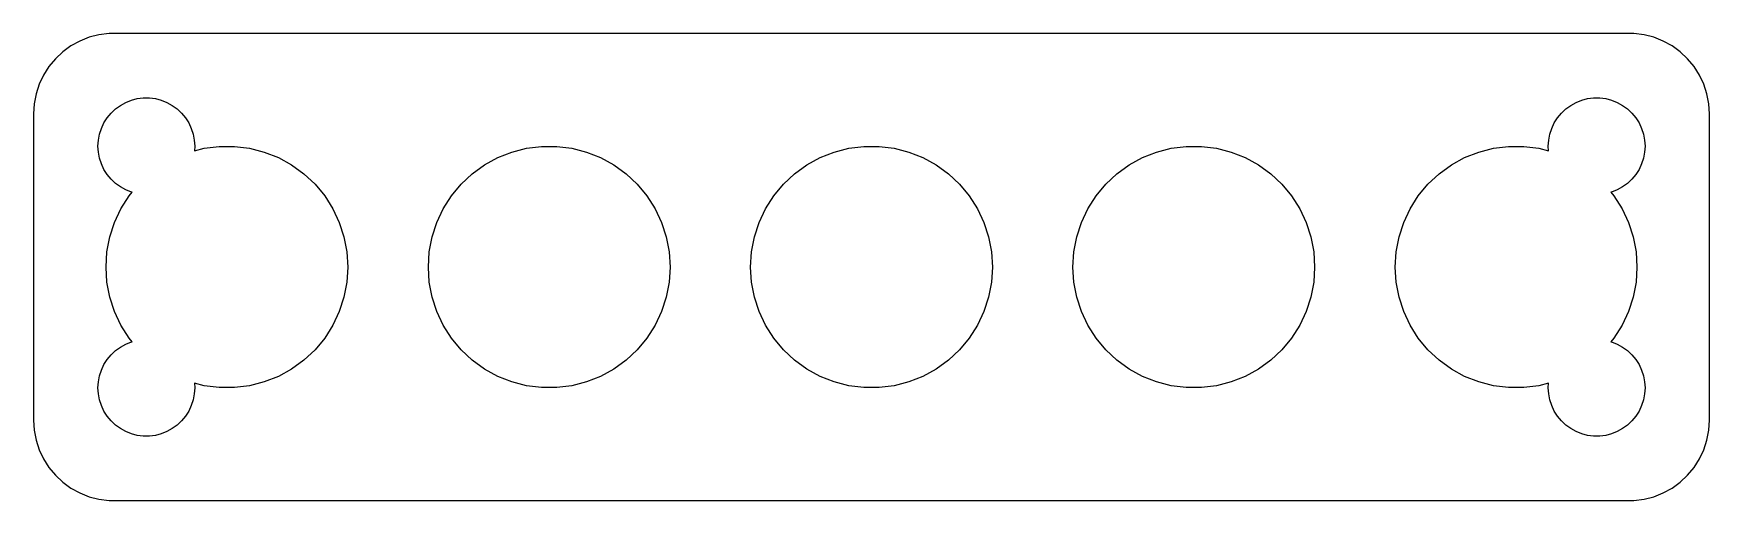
# Model space of a CAD drawing. Header units: metres. Extents: x -52 to 52, y -14 to 14.
import ezdxf

# ---------------------------------------------------------------- set-up
doc = ezdxf.new("R2010")
doc.units = ezdxf.units.M

msp = doc.modelspace()

# ---------------------------------------------------------------- linework, layer by layer
for p, q in [((-49.6791, 13.7216), (-50.1871, 13.3526)), ((-49.1289, 14.0241), (-49.6791, 13.7216)), ((-48.5451, 14.2553), (-49.1289, 14.0241)), ((-47.9369, 14.4114), (-48.5451, 14.2553)), ((-47.3139, 14.4901), (-47.9369, 14.4114)), ((47.3139, 14.4901), (-47.3139, 14.4901)), ((47.9369, 14.4114), (47.3139, 14.4901)), ((48.5451, 14.2553), (47.9369, 14.4114)), ((49.1289, 14.0241), (48.5451, 14.2553)), ((49.6791, 13.7216), (49.1289, 14.0241)), ((50.1871, 13.3526), (49.6791, 13.7216)), ((-50.6448, 12.9227), (-51.0451, 12.4389)), ((-50.1871, 13.3526), (-50.6448, 12.9227)), ((50.6448, 12.9227), (50.1871, 13.3526)), ((51.0451, 12.4389), (50.6448, 12.9227)), ((-51.3815, 11.9088), (-51.6489, 11.3406)), ((-51.0451, 12.4389), (-51.3815, 11.9088)), ((51.3815, 11.9088), (51.0451, 12.4389)), ((51.6489, 11.3406), (51.3815, 11.9088)), ((-51.8429, 10.7434), (-51.9606, 10.1267)), ((-51.6489, 11.3406), (-51.8429, 10.7434)), ((-45.927, 10.3532), (-45.5621, 10.4469)), ((-45.5621, 10.4469), (-45.1884, 10.4941)), ((-45.1884, 10.4941), (-44.8116, 10.4941)), ((-44.8116, 10.4941), (-44.4379, 10.4469)), ((-44.4379, 10.4469), (-44.0729, 10.3532)), ((44.0729, 10.3532), (44.4379, 10.4469)), ((44.4379, 10.4469), (44.8116, 10.4941)), ((44.8116, 10.4941), (45.1884, 10.4941)), ((45.1884, 10.4941), (45.5621, 10.4469)), ((45.5621, 10.4469), (45.927, 10.3532)), ((51.8429, 10.7434), (51.6489, 11.3406)), ((51.9606, 10.1267), (51.8429, 10.7434)), ((-51.9606, 10.1267), (-52, 9.5)), ((-52, 9.5), (-52, -9.5)), ((-47.427, 9.26335), (-47.1869, 9.55363)), ((-47.1869, 9.55363), (-46.9123, 9.81154)), ((-46.9123, 9.81154), (-46.6075, 10.033)), ((-46.6075, 10.033), (-46.2773, 10.2145)), ((-46.2773, 10.2145), (-45.927, 10.3532)), ((-44.0729, 10.3532), (-43.7227, 10.2145)), ((-43.7227, 10.2145), (-43.3925, 10.033)), ((-43.3925, 10.033), (-43.0877, 9.81154)), ((-43.0877, 9.81154), (-42.8131, 9.55363)), ((-42.8131, 9.55363), (-42.5729, 9.26335)), ((42.5729, 9.26335), (42.8131, 9.55363)), ((42.8131, 9.55363), (43.0877, 9.81154)), ((43.0877, 9.81154), (43.3925, 10.033)), ((43.3925, 10.033), (43.7227, 10.2145)), ((43.7227, 10.2145), (44.0729, 10.3532)), ((45.927, 10.3532), (46.2773, 10.2145)), ((46.2773, 10.2145), (46.6075, 10.033)), ((46.6075, 10.033), (46.9123, 9.81154)), ((46.9123, 9.81154), (47.1869, 9.55363)), ((47.1869, 9.55363), (47.427, 9.26335)), ((52, 9.5), (51.9606, 10.1267)), ((52, -9.5), (52, 9.5)), ((-47.9057, 8.24606), (-47.7893, 8.60437)), ((-47.7893, 8.60437), (-47.6289, 8.94525)), ((-47.6289, 8.94525), (-47.427, 9.26335)), ((-42.5729, 9.26335), (-42.3711, 8.94525)), ((-42.3711, 8.94525), (-42.2107, 8.60437)), ((-42.2107, 8.60437), (-42.0942, 8.24606)), ((42.0942, 8.24606), (42.2107, 8.60437)), ((42.2107, 8.60437), (42.3711, 8.94525)), ((42.3711, 8.94525), (42.5729, 9.26335)), ((47.427, 9.26335), (47.6289, 8.94525)), ((47.6289, 8.94525), (47.7893, 8.60437)), ((47.7893, 8.60437), (47.9057, 8.24606)), ((-48, 7.5), (-47.9763, 7.87599)), ((-47.9763, 7.12399), (-48, 7.5)), ((-47.9763, 7.87599), (-47.9057, 8.24606)), ((-42.0942, 8.24606), (-42.0237, 7.87599)), ((-42.0237, 7.87599), (-42, 7.5)), ((-42, 7.5), (-42.0182, 7.20978)), ((-42.0182, 7.20978), (-41.4053, 7.36714)), ((-41.4053, 7.36714), (-40.4709, 7.4852)), ((-40.4709, 7.4852), (-39.5291, 7.4852)), ((-39.5291, 7.4852), (-38.5946, 7.36714)), ((-38.5946, 7.36714), (-37.6824, 7.13292)), ((-22.3176, 7.13292), (-21.4053, 7.36714)), ((-21.4053, 7.36714), (-20.4709, 7.4852)), ((-20.4709, 7.4852), (-19.5291, 7.4852)), ((-19.5291, 7.4852), (-18.5946, 7.36714)), ((-18.5946, 7.36714), (-17.6824, 7.13292)), ((-2.31763, 7.13292), (-1.40535, 7.36714)), ((-1.40535, 7.36714), (-0.470917, 7.4852)), ((-0.470917, 7.4852), (0.470917, 7.4852)), ((0.470917, 7.4852), (1.40535, 7.36714)), ((1.40535, 7.36714), (2.31763, 7.13292)), ((17.6824, 7.13292), (18.5946, 7.36714)), ((18.5946, 7.36714), (19.5291, 7.4852)), ((19.5291, 7.4852), (20.4709, 7.4852)), ((20.4709, 7.4852), (21.4053, 7.36714)), ((21.4053, 7.36714), (22.3176, 7.13292)), ((37.6824, 7.13292), (38.5946, 7.36714)), ((38.5946, 7.36714), (39.5291, 7.4852)), ((39.5291, 7.4852), (40.4709, 7.4852)), ((40.4709, 7.4852), (41.4053, 7.36714)), ((41.4053, 7.36714), (42.0182, 7.20978)), ((42, 7.5), (42.0237, 7.87599)), ((42.0182, 7.20978), (42, 7.5)), ((42.0237, 7.87599), (42.0942, 8.24606)), ((47.9057, 8.24606), (47.9763, 7.87599)), ((47.9763, 7.87599), (48, 7.5)), ((48, 7.5), (47.9763, 7.12399)), ((-47.9057, 6.75392), (-47.9763, 7.12399)), ((-47.7893, 6.39561), (-47.9057, 6.75392)), ((-47.6289, 6.05473), (-47.7893, 6.39561)), ((-37.6824, 7.13292), (-36.8067, 6.78619)), ((-36.8067, 6.78619), (-35.9813, 6.33246)), ((-35.9813, 6.33246), (-35.2193, 5.77884)), ((-24.7807, 5.77884), (-24.0187, 6.33246)), ((-24.0187, 6.33246), (-23.1933, 6.78619)), ((-23.1933, 6.78619), (-22.3176, 7.13292)), ((-17.6824, 7.13292), (-16.8067, 6.78619)), ((-16.8067, 6.78619), (-15.9813, 6.33246)), ((-15.9813, 6.33246), (-15.2193, 5.77884)), ((-4.78067, 5.77884), (-4.01869, 6.33246)), ((-4.01869, 6.33246), (-3.19334, 6.78619)), ((-3.19334, 6.78619), (-2.31763, 7.13292)), ((2.31763, 7.13292), (3.19334, 6.78619)), ((3.19334, 6.78619), (4.01869, 6.33246)), ((4.01869, 6.33246), (4.78067, 5.77884)), ((15.2193, 5.77884), (15.9813, 6.33246)), ((15.9813, 6.33246), (16.8067, 6.78619)), ((16.8067, 6.78619), (17.6824, 7.13292)), ((22.3176, 7.13292), (23.1933, 6.78619)), ((23.1933, 6.78619), (24.0187, 6.33246)), ((24.0187, 6.33246), (24.7807, 5.77884)), ((35.2193, 5.77884), (35.9813, 6.33246)), ((35.9813, 6.33246), (36.8067, 6.78619)), ((36.8067, 6.78619), (37.6824, 7.13292)), ((47.7893, 6.39561), (47.6289, 6.05473)), ((47.9057, 6.75392), (47.7893, 6.39561)), ((47.9763, 7.12399), (47.9057, 6.75392)), ((-47.427, 5.73663), (-47.6289, 6.05473)), ((-47.1869, 5.44635), (-47.427, 5.73663)), ((-46.9123, 5.18845), (-47.1869, 5.44635)), ((-35.2193, 5.77884), (-34.5327, 5.13409)), ((-25.4673, 5.13409), (-24.7807, 5.77884)), ((-15.2193, 5.77884), (-14.5327, 5.13409)), ((-5.46725, 5.13409), (-4.78067, 5.77884)), ((4.78067, 5.77884), (5.46725, 5.13409)), ((14.5327, 5.13409), (15.2193, 5.77884)), ((24.7807, 5.77884), (25.4673, 5.13409)), ((34.5327, 5.13409), (35.2193, 5.77884)), ((47.1869, 5.44635), (46.9123, 5.18845)), ((47.427, 5.73663), (47.1869, 5.44635)), ((47.6289, 6.05473), (47.427, 5.73663)), ((-46.6075, 4.96701), (-46.9123, 5.18845)), ((-46.2773, 4.78551), (-46.6075, 4.96701)), ((-46.5723, 3.61314), (-46.0676, 4.40839)), ((-45.927, 4.64682), (-46.2773, 4.78551)), ((-46.0676, 4.40839), (-45.8803, 4.63483)), ((-45.8803, 4.63483), (-45.927, 4.64682)), ((-34.5327, 5.13409), (-33.9324, 4.40839)), ((-33.9324, 4.40839), (-33.4277, 3.61314)), ((-26.5723, 3.61314), (-26.0676, 4.40839)), ((-26.0676, 4.40839), (-25.4673, 5.13409)), ((-14.5327, 5.13409), (-13.9324, 4.40839)), ((-13.9324, 4.40839), (-13.4277, 3.61314)), ((-6.5723, 3.61314), (-6.06763, 4.40839)), ((-6.06763, 4.40839), (-5.46725, 5.13409)), ((5.46725, 5.13409), (6.06763, 4.40839)), ((6.06763, 4.40839), (6.5723, 3.61314)), ((13.4277, 3.61314), (13.9324, 4.40839)), ((13.9324, 4.40839), (14.5327, 5.13409)), ((25.4673, 5.13409), (26.0676, 4.40839)), ((26.0676, 4.40839), (26.5723, 3.61314)), ((33.4277, 3.61314), (33.9324, 4.40839)), ((33.9324, 4.40839), (34.5327, 5.13409)), ((45.927, 4.64682), (45.8803, 4.63483)), ((45.8803, 4.63483), (46.0676, 4.40839)), ((46.2773, 4.78551), (45.927, 4.64682)), ((46.0676, 4.40839), (46.5723, 3.61314)), ((46.6075, 4.96701), (46.2773, 4.78551)), ((46.9123, 5.18845), (46.6075, 4.96701)), ((-46.9733, 2.76093), (-46.5723, 3.61314)), ((-33.4277, 3.61314), (-33.0267, 2.76093)), ((-26.9733, 2.76093), (-26.5723, 3.61314)), ((-13.4277, 3.61314), (-13.0267, 2.76093)), ((-6.97331, 2.76093), (-6.5723, 3.61314)), ((6.5723, 3.61314), (6.97331, 2.76093)), ((13.0267, 2.76093), (13.4277, 3.61314)), ((26.5723, 3.61314), (26.9733, 2.76093)), ((33.0267, 2.76093), (33.4277, 3.61314)), ((46.5723, 3.61314), (46.9733, 2.76093)), ((-47.2644, 1.86517), (-46.9733, 2.76093)), ((-33.0267, 2.76093), (-32.7356, 1.86517)), ((-27.2644, 1.86517), (-26.9733, 2.76093)), ((-13.0267, 2.76093), (-12.7356, 1.86517)), ((-7.26436, 1.86517), (-6.97331, 2.76093)), ((6.97331, 2.76093), (7.26436, 1.86517)), ((12.7356, 1.86517), (13.0267, 2.76093)), ((26.9733, 2.76093), (27.2644, 1.86517)), ((32.7356, 1.86517), (33.0267, 2.76093)), ((46.9733, 2.76093), (47.2644, 1.86517)), ((-47.4409, 0.939987), (-47.2644, 1.86517)), ((-32.7356, 1.86517), (-32.5591, 0.939987)), ((-27.4409, 0.939987), (-27.2644, 1.86517)), ((-12.7356, 1.86517), (-12.5591, 0.939987)), ((-7.44086, 0.939987), (-7.26436, 1.86517)), ((7.26436, 1.86517), (7.44086, 0.939987)), ((12.5591, 0.939987), (12.7356, 1.86517)), ((27.2644, 1.86517), (27.4409, 0.939987)), ((32.5591, 0.939987), (32.7356, 1.86517)), ((47.2644, 1.86517), (47.4409, 0.939987)), ((-47.5, 0), (-47.4409, 0.939987)), ((-47.4409, -0.939987), (-47.5, 0)), ((-32.5591, 0.939987), (-32.5, 0)), ((-32.5, 0), (-32.5591, -0.939987)), ((-27.5, 0), (-27.4409, 0.939987)), ((-27.4409, -0.939987), (-27.5, 0)), ((-12.5591, 0.939987), (-12.5, 0)), ((-12.5, 0), (-12.5591, -0.939987)), ((-7.5, 0), (-7.44086, 0.939987)), ((-7.44086, -0.939987), (-7.5, 0)), ((7.44086, 0.939987), (7.5, 0)), ((7.5, 0), (7.44086, -0.939987)), ((12.5, 0), (12.5591, 0.939987)), ((12.5591, -0.939987), (12.5, 0)), ((27.4409, 0.939987), (27.5, 0)), ((27.5, 0), (27.4409, -0.939987)), ((32.5, 0), (32.5591, 0.939987)), ((32.5591, -0.939987), (32.5, 0)), ((47.4409, 0.939987), (47.5, 0)), ((47.5, 0), (47.4409, -0.939987)), ((-47.2644, -1.86517), (-47.4409, -0.939987)), ((-32.5591, -0.939987), (-32.7356, -1.86517)), ((-27.2644, -1.86517), (-27.4409, -0.939987)), ((-12.5591, -0.939987), (-12.7356, -1.86517)), ((-7.26436, -1.86517), (-7.44086, -0.939987)), ((7.44086, -0.939987), (7.26436, -1.86517)), ((12.7356, -1.86517), (12.5591, -0.939987)), ((27.4409, -0.939987), (27.2644, -1.86517)), ((32.7356, -1.86517), (32.5591, -0.939987)), ((47.4409, -0.939987), (47.2644, -1.86517)), ((-46.9733, -2.76093), (-47.2644, -1.86517)), ((-32.7356, -1.86517), (-33.0267, -2.76093)), ((-26.9733, -2.76093), (-27.2644, -1.86517)), ((-12.7356, -1.86517), (-13.0267, -2.76093)), ((-6.97331, -2.76093), (-7.26436, -1.86517)), ((7.26436, -1.86517), (6.97331, -2.76093)), ((13.0267, -2.76093), (12.7356, -1.86517)), ((27.2644, -1.86517), (26.9733, -2.76093)), ((33.0267, -2.76093), (32.7356, -1.86517)), ((47.2644, -1.86517), (46.9733, -2.76093)), ((-46.5723, -3.61314), (-46.9733, -2.76093)), ((-33.0267, -2.76093), (-33.4277, -3.61314)), ((-26.5723, -3.61314), (-26.9733, -2.76093)), ((-13.0267, -2.76093), (-13.4277, -3.61314)), ((-6.5723, -3.61314), (-6.97331, -2.76093)), ((6.97331, -2.76093), (6.5723, -3.61314)), ((13.4277, -3.61314), (13.0267, -2.76093)), ((26.9733, -2.76093), (26.5723, -3.61314)), ((33.4277, -3.61314), (33.0267, -2.76093)), ((46.9733, -2.76093), (46.5723, -3.61314)), ((-46.0676, -4.40839), (-46.5723, -3.61314)), ((-33.4277, -3.61314), (-33.9324, -4.40839)), ((-26.0676, -4.40839), (-26.5723, -3.61314)), ((-13.4277, -3.61314), (-13.9324, -4.40839)), ((-6.06763, -4.40839), (-6.5723, -3.61314)), ((6.5723, -3.61314), (6.06763, -4.40839)), ((13.9324, -4.40839), (13.4277, -3.61314)), ((26.5723, -3.61314), (26.0676, -4.40839)), ((33.9324, -4.40839), (33.4277, -3.61314)), ((46.5723, -3.61314), (46.0676, -4.40839)), ((-47.1869, -5.44635), (-46.9123, -5.18845)), ((-46.9123, -5.18845), (-46.6075, -4.96701)), ((-46.6075, -4.96701), (-46.2773, -4.78551)), ((-46.2773, -4.78551), (-45.927, -4.64682)), ((-45.8803, -4.63483), (-46.0676, -4.40839)), ((-45.927, -4.64682), (-45.8803, -4.63483)), ((-34.5327, -5.13409), (-35.2193, -5.77884)), ((-33.9324, -4.40839), (-34.5327, -5.13409)), ((-25.4673, -5.13409), (-26.0676, -4.40839)), ((-24.7807, -5.77884), (-25.4673, -5.13409)), ((-14.5327, -5.13409), (-15.2193, -5.77884)), ((-13.9324, -4.40839), (-14.5327, -5.13409)), ((-5.46725, -5.13409), (-6.06763, -4.40839)), ((-4.78067, -5.77884), (-5.46725, -5.13409)), ((5.46725, -5.13409), (4.78067, -5.77884)), ((6.06763, -4.40839), (5.46725, -5.13409)), ((14.5327, -5.13409), (13.9324, -4.40839)), ((15.2193, -5.77884), (14.5327, -5.13409)), ((25.4673, -5.13409), (24.7807, -5.77884)), ((26.0676, -4.40839), (25.4673, -5.13409)), ((34.5327, -5.13409), (33.9324, -4.40839)), ((35.2193, -5.77884), (34.5327, -5.13409)), ((46.0676, -4.40839), (45.8803, -4.63483)), ((45.8803, -4.63483), (45.927, -4.64682)), ((45.927, -4.64682), (46.2773, -4.78551)), ((46.2773, -4.78551), (46.6075, -4.96701)), ((46.6075, -4.96701), (46.9123, -5.18845)), ((46.9123, -5.18845), (47.1869, -5.44635)), ((-47.7893, -6.39561), (-47.6289, -6.05473)), ((-47.6289, -6.05473), (-47.427, -5.73663)), ((-47.427, -5.73663), (-47.1869, -5.44635)), ((-35.2193, -5.77884), (-35.9813, -6.33246)), ((-24.0187, -6.33246), (-24.7807, -5.77884)), ((-15.2193, -5.77884), (-15.9813, -6.33246)), ((-4.01869, -6.33246), (-4.78067, -5.77884)), ((4.78067, -5.77884), (4.01869, -6.33246)), ((15.9813, -6.33246), (15.2193, -5.77884)), ((24.7807, -5.77884), (24.0187, -6.33246)), ((35.9813, -6.33246), (35.2193, -5.77884)), ((47.1869, -5.44635), (47.427, -5.73663)), ((47.427, -5.73663), (47.6289, -6.05473)), ((47.6289, -6.05473), (47.7893, -6.39561)), ((-48, -7.5), (-47.9763, -7.12399)), ((-47.9763, -7.12399), (-47.9057, -6.75392)), ((-47.9057, -6.75392), (-47.7893, -6.39561)), ((-41.4053, -7.36714), (-42.0182, -7.20978)), ((-42.0182, -7.20978), (-42, -7.5)), ((-37.6824, -7.13292), (-38.5946, -7.36714)), ((-36.8067, -6.78619), (-37.6824, -7.13292)), ((-35.9813, -6.33246), (-36.8067, -6.78619)), ((-23.1933, -6.78619), (-24.0187, -6.33246)), ((-22.3176, -7.13292), (-23.1933, -6.78619)), ((-21.4053, -7.36714), (-22.3176, -7.13292)), ((-17.6824, -7.13292), (-18.5946, -7.36714)), ((-16.8067, -6.78619), (-17.6824, -7.13292)), ((-15.9813, -6.33246), (-16.8067, -6.78619)), ((-3.19334, -6.78619), (-4.01869, -6.33246)), ((-2.31763, -7.13292), (-3.19334, -6.78619)), ((-1.40535, -7.36714), (-2.31763, -7.13292)), ((2.31763, -7.13292), (1.40535, -7.36714)), ((3.19334, -6.78619), (2.31763, -7.13292)), ((4.01869, -6.33246), (3.19334, -6.78619)), ((16.8067, -6.78619), (15.9813, -6.33246)), ((17.6824, -7.13292), (16.8067, -6.78619)), ((18.5946, -7.36714), (17.6824, -7.13292)), ((22.3176, -7.13292), (21.4053, -7.36714)), ((23.1933, -6.78619), (22.3176, -7.13292)), ((24.0187, -6.33246), (23.1933, -6.78619)), ((36.8067, -6.78619), (35.9813, -6.33246)), ((37.6824, -7.13292), (36.8067, -6.78619)), ((38.5946, -7.36714), (37.6824, -7.13292)), ((42.0182, -7.20978), (41.4053, -7.36714)), ((42, -7.5), (42.0182, -7.20978)), ((47.7893, -6.39561), (47.9057, -6.75392)), ((47.9057, -6.75392), (47.9763, -7.12399)), ((47.9763, -7.12399), (48, -7.5)), ((-47.9763, -7.87599), (-48, -7.5)), ((-47.9057, -8.24606), (-47.9763, -7.87599)), ((-47.7893, -8.60437), (-47.9057, -8.24606)), ((-42.0942, -8.24606), (-42.2107, -8.60437)), ((-42.0237, -7.87599), (-42.0942, -8.24606)), ((-42, -7.5), (-42.0237, -7.87599)), ((-40.4709, -7.4852), (-41.4053, -7.36714)), ((-39.5291, -7.4852), (-40.4709, -7.4852)), ((-38.5946, -7.36714), (-39.5291, -7.4852)), ((-20.4709, -7.4852), (-21.4053, -7.36714)), ((-19.5291, -7.4852), (-20.4709, -7.4852)), ((-18.5946, -7.36714), (-19.5291, -7.4852)), ((-0.470917, -7.4852), (-1.40535, -7.36714)), ((0.470917, -7.4852), (-0.470917, -7.4852)), ((1.40535, -7.36714), (0.470917, -7.4852)), ((19.5291, -7.4852), (18.5946, -7.36714)), ((20.4709, -7.4852), (19.5291, -7.4852)), ((21.4053, -7.36714), (20.4709, -7.4852)), ((39.5291, -7.4852), (38.5946, -7.36714)), ((40.4709, -7.4852), (39.5291, -7.4852)), ((41.4053, -7.36714), (40.4709, -7.4852)), ((42.0237, -7.87599), (42, -7.5)), ((42.0942, -8.24606), (42.0237, -7.87599)), ((42.2107, -8.60437), (42.0942, -8.24606)), ((47.9057, -8.24606), (47.7893, -8.60437)), ((47.9763, -7.87599), (47.9057, -8.24606)), ((48, -7.5), (47.9763, -7.87599)), ((-47.6289, -8.94525), (-47.7893, -8.60437)), ((-47.427, -9.26335), (-47.6289, -8.94525)), ((-47.1869, -9.55363), (-47.427, -9.26335)), ((-42.5729, -9.26335), (-42.8131, -9.55363)), ((-42.3711, -8.94525), (-42.5729, -9.26335)), ((-42.2107, -8.60437), (-42.3711, -8.94525)), ((42.3711, -8.94525), (42.2107, -8.60437)), ((42.5729, -9.26335), (42.3711, -8.94525)), ((42.8131, -9.55363), (42.5729, -9.26335)), ((47.427, -9.26335), (47.1869, -9.55363)), ((47.6289, -8.94525), (47.427, -9.26335)), ((47.7893, -8.60437), (47.6289, -8.94525)), ((-52, -9.5), (-51.9606, -10.1267)), ((-51.9606, -10.1267), (-51.8429, -10.7434)), ((-46.9123, -9.81154), (-47.1869, -9.55363)), ((-46.6075, -10.033), (-46.9123, -9.81154)), ((-46.2773, -10.2145), (-46.6075, -10.033)), ((-45.927, -10.3532), (-46.2773, -10.2145)), ((-45.5621, -10.4469), (-45.927, -10.3532)), ((-44.0729, -10.3532), (-44.4379, -10.4469)), ((-43.7227, -10.2145), (-44.0729, -10.3532)), ((-43.3925, -10.033), (-43.7227, -10.2145)), ((-43.0877, -9.81154), (-43.3925, -10.033)), ((-42.8131, -9.55363), (-43.0877, -9.81154)), ((43.0877, -9.81154), (42.8131, -9.55363)), ((43.3925, -10.033), (43.0877, -9.81154)), ((43.7227, -10.2145), (43.3925, -10.033)), ((44.0729, -10.3532), (43.7227, -10.2145)), ((44.4379, -10.4469), (44.0729, -10.3532)), ((45.927, -10.3532), (45.5621, -10.4469)), ((46.2773, -10.2145), (45.927, -10.3532)), ((46.6075, -10.033), (46.2773, -10.2145)), ((46.9123, -9.81154), (46.6075, -10.033)), ((47.1869, -9.55363), (46.9123, -9.81154)), ((51.8429, -10.7434), (51.9606, -10.1267)), ((51.9606, -10.1267), (52, -9.5)), ((-51.8429, -10.7434), (-51.6489, -11.3406)), ((-51.6489, -11.3406), (-51.3815, -11.9088)), ((-45.1884, -10.4941), (-45.5621, -10.4469)), ((-44.8116, -10.4941), (-45.1884, -10.4941)), ((-44.4379, -10.4469), (-44.8116, -10.4941)), ((44.8116, -10.4941), (44.4379, -10.4469)), ((45.1884, -10.4941), (44.8116, -10.4941)), ((45.5621, -10.4469), (45.1884, -10.4941)), ((51.3815, -11.9088), (51.6489, -11.3406)), ((51.6489, -11.3406), (51.8429, -10.7434)), ((-51.3815, -11.9088), (-51.0451, -12.4389)), ((-51.0451, -12.4389), (-50.6448, -12.9227)), ((50.6448, -12.9227), (51.0451, -12.4389)), ((51.0451, -12.4389), (51.3815, -11.9088)), ((-50.6448, -12.9227), (-50.1871, -13.3526)), ((-50.1871, -13.3526), (-49.6791, -13.7216)), ((49.6791, -13.7216), (50.1871, -13.3526)), ((50.1871, -13.3526), (50.6448, -12.9227)), ((-49.6791, -13.7216), (-49.1289, -14.0241)), ((-49.1289, -14.0241), (-48.5451, -14.2553)), ((-48.5451, -14.2553), (-47.9369, -14.4114)), ((-47.9369, -14.4114), (-47.3139, -14.4901)), ((-47.3139, -14.4901), (47.3139, -14.4901)), ((47.3139, -14.4901), (47.9369, -14.4114)), ((47.9369, -14.4114), (48.5451, -14.2553)), ((48.5451, -14.2553), (49.1289, -14.0241)), ((49.1289, -14.0241), (49.6791, -13.7216))]:
    msp.add_line(p, q)

doc.saveas('drawing.dxf')
